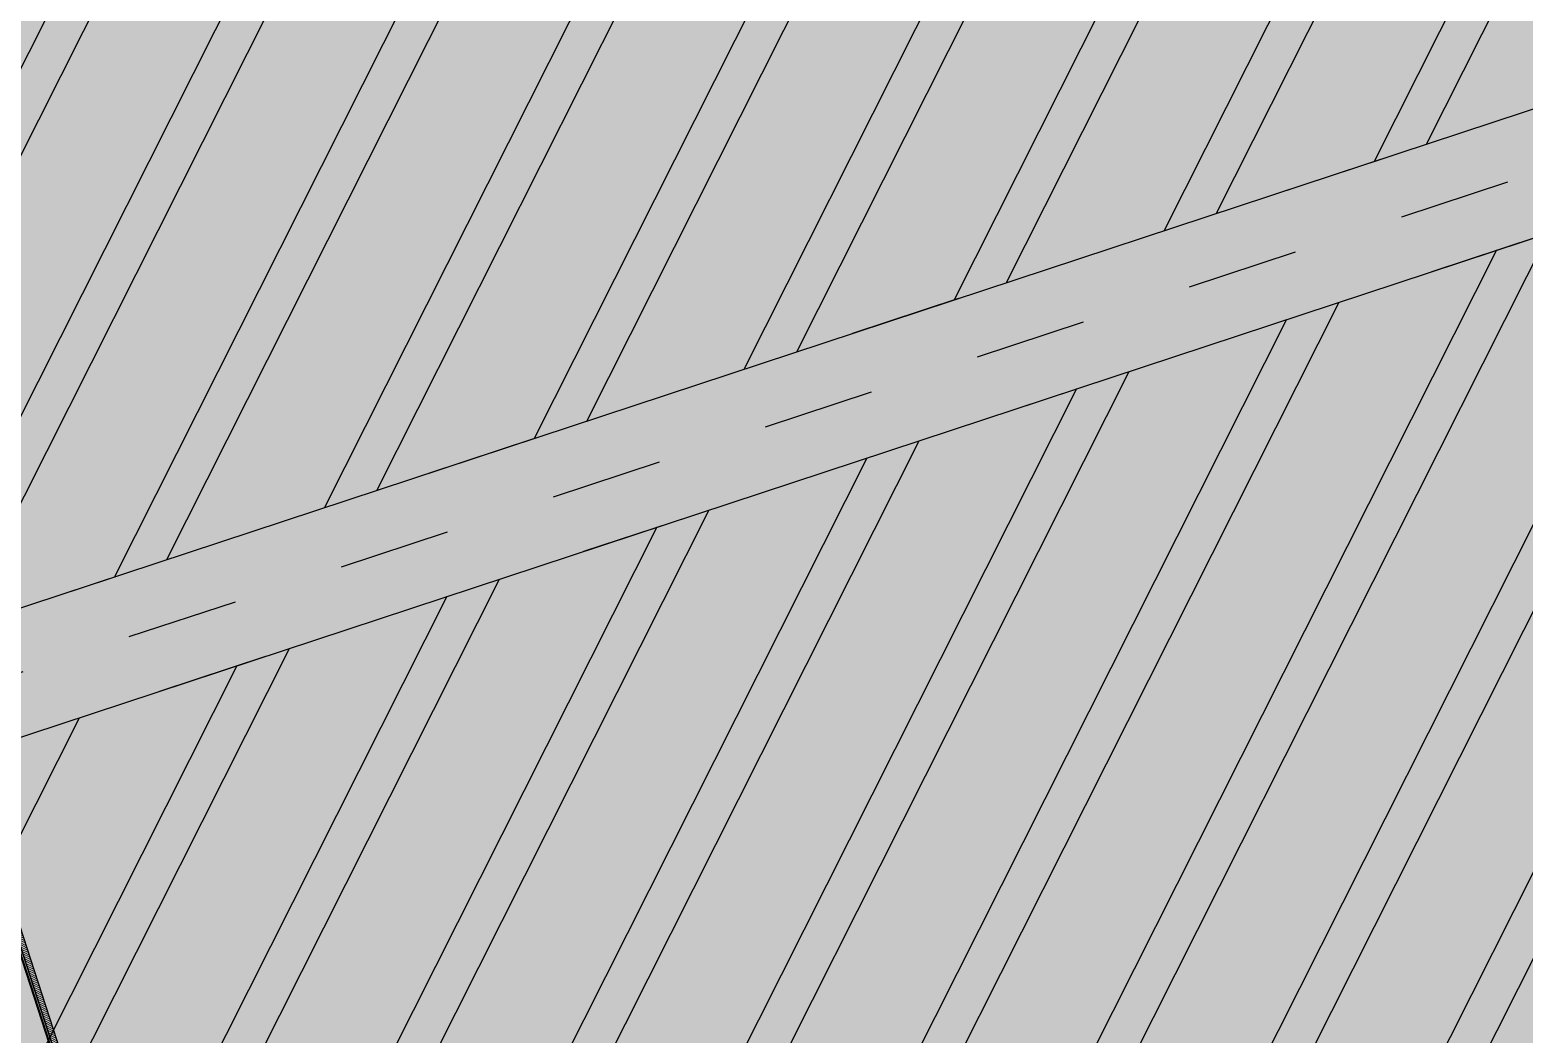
# Model space of a CAD drawing. Header units: metres. Extents: x 678805 to 1359287, y 2747329 to 5497370.
# Drawn here: x 679800.61 to 679801.948, y 2748604.17 to 2748605.07 of the extents above; entities that cross this region are included whole.
import ezdxf

# ---------------------------------------------------------------- set-up
doc = ezdxf.new("R2010")
doc.units = ezdxf.units.M
doc.linetypes.add('XREF_MON_BUILDINGS$0$DASH_1', pattern=[0.4, 0.1, -0.3])
doc.linetypes.add('XREF_MON_BUILDINGS$0$Dash_2_', pattern=[0.25, 0.125, -0.125])
for name, color, linetype in [('00_XREF_MON_HSC_PAVEMENT', 7, 'Continuous'), ('00_XREF_TWQ_BUILDINGS', 7, 'Continuous'), ('XREF_MON_BUILDINGS$0$00-Modulos DEFINIDOS', 7, 'Continuous'), ('XREF_MON_BUILDINGS$0$02-L-01_Struture aux', 4, 'Continuous'), ('XREF_MON_BUILDINGS$0$02-L-panel', 5, 'Continuous'), ('XREF_MON_BUILDINGS$0$02-L-Pergola Profiles', 8, 'Continuous'), ('XREF_MON_BUILDINGS$0$02-L-Pergola Projection', 8, 'Continuous'), ('XREF_MON_BUILDINGS$0$02-L-Pergola Shades', 15, 'Continuous'), ('XREF_MON_BUILDINGS$0$02-L-Pergola Shades Schematic', 8, 'Continuous')]:
    doc.layers.add(name, color=color, linetype=linetype)
doc.layers.add('XREF_MON_BUILDINGS$0$02-H-254', color=254, linetype='Continuous', lineweight=0)
doc.layers.add('XREF_MON_BUILDINGS$0$02-L-Pergola Aux', color=50, linetype='Continuous', plot=False)
doc.layers.add('XREF_MON_BUILDINGS$0$02-L-Pergola Wipeout', color=7, linetype='Continuous', true_color=0xffffff)
doc.layers.add('XREF_MON_HSC_PAVEMENT$0$03-TR-Pavement_06_Concrete Slab in situ', color=7, linetype='Continuous', lineweight=9, true_color=0xf7f7f7)

# ---------------------------------------------------------------- blocks, each defined once
blk = doc.blocks.new('XREF_MON_BUILDINGS$0$A$C15E93CBA')
at = {"layer": 'XREF_MON_BUILDINGS$0$02-H-254', "ltscale": 125}
h = blk.add_hatch(dxfattribs=at)
h.set_pattern_fill('ANSI31', color=256, scale=0.0005, style=0)
h.set_pattern_definition([(45, (-262.292437672924, -176.7810357870452), (-0.001122532015133644, 0.001122532015133644), [])])
h.paths.add_polyline_path([(-4.823877902349814, -4.786089152875491), (-4.823876957297109, -4.795156615411088), (-5.389349530598089, -4.795164998787186), (-5.389349530598089, -4.800090484483974), (-4.808335331343706, -4.800089152878343), (-4.808335331343706, -4.793539152880101), (-4.816335331343062, -4.793539152880101), (-4.816335331343062, -4.791939152869588), (-4.808335331343706, -4.791939152869588), (-4.808335331343706, -4.786089152875491)])
at = {"layer": 'XREF_MON_BUILDINGS$0$02-L-01_Struture aux'}
for points in [[(-4.832245890048235, -4.793241574025274), (-9.555156848362245, -4.793241600076897)], [(-9.555156768093468, -4.792471448207095), (-4.832245890048235, -4.792471422155472)]]:
    blk.add_lwpolyline(points, dxfattribs=at)
at = {"layer": 'XREF_MON_BUILDINGS$0$02-L-panel'}
blk.add_line((-8.992950064402336, -4.795168750128369), (-4.823876957297109, -4.795156615411088), dxfattribs=at)
blk.add_lwpolyline([(-4.823877902349814, -4.786089152875491), (-4.808335331343706, -4.786089152875491), (-4.808335331343706, -4.791939152869588), (-4.816335331343062, -4.791939152869588), (-4.816335331343062, -4.793539152880101), (-4.808335331343706, -4.793539152880101), (-4.808335331343706, -4.800089152878343), (-5.389349530598089, -4.800090484483974), (-5.389349530598089, -4.795164998787186), (-4.823876957297109, -4.795156615411088), (-4.823877902349814, -4.786089152875491), (-4.823877902349814, -4.786089152875491), (-4.823877323146185, -4.786089152875491), (-4.808335331343706, -4.786089152875491), (-4.808335331343706, -4.791939152869588)], dxfattribs=at)
blk = doc.blocks.new('XREF_MON_BUILDINGS$0$lamas aluminiotriangulo')
for points in [[(680245.3347511536, 2748655.138292327), (680246.4642902032, 2748654.008753279)], [(680246.4147927273, 2748654.008753279), (680245.3100024161, 2748655.113543589)], [(680245.2357562042, 2748655.039297377), (680246.2663003035, 2748654.008753279)], [(680246.2168028275, 2748654.008753279), (680245.2110074663, 2748655.01454864)], [(680245.1367612544, 2748654.940302427), (680246.0683104043, 2748654.008753279)], [(680246.0188129285, 2748654.008753279), (680245.1120125165, 2748654.915553689)], [(680245.0377663046, 2748654.841307478), (680245.8703205036, 2748654.008753279)], [(680245.8208230283, 2748654.008753279), (680245.0130175668, 2748654.81655874)], [(680244.9387713548, 2748654.742312528), (680245.6723306044, 2748654.008753279)], [(680245.6228331286, 2748654.008753279), (680244.9140226169, 2748654.71756379)], [(680245.4743407047, 2748654.008753279), (680244.8397764055, 2748654.643317578)], [(680245.4248432289, 2748654.008753279), (680244.8150276676, 2748654.61856884)], [(680244.7407814556, 2748654.544322629), (680245.2763508057, 2748654.008753279)], [(680245.2268533297, 2748654.008753279), (680244.7160327177, 2748654.519573891)], [(680244.6417865058, 2748654.445327679), (680245.0783609049, 2748654.008753279)], [(680245.0288634296, 2748654.008753279), (680244.6170377679, 2748654.420578941)], [(680244.542791556, 2748654.346332729), (680244.8803710068, 2748654.008753279)], [(680244.8308735299, 2748654.008753279), (680244.5180428181, 2748654.321583991)], [(680246.4087691946, 2748651.845655606), (680244.35567152, 2748653.898753279)], [(680244.4051689956, 2748653.898753279), (680246.4335179324, 2748651.870404344)], [(680246.5077641442, 2748651.944650555), (680244.5536614204, 2748653.898753279)], [(680244.603158896, 2748653.898753279), (680246.5325128823, 2748651.969399293)], [(680246.6067590942, 2748652.043645505), (680244.7516513198, 2748653.898753279)], [(680244.8011487954, 2748653.898753279), (680246.631507832, 2748652.068394243)], [(680246.7057540439, 2748652.142640455), (680244.9496412195, 2748653.898753279)], [(680244.9991386951, 2748653.898753279), (680246.7305027819, 2748652.167389193)], [(680246.8047489935, 2748652.241635405), (680245.1476311169, 2748653.898753279)], [(680245.1971285925, 2748653.898753279), (680246.8294977313, 2748652.266384142)], [(680246.9037439433, 2748652.340630354), (680245.3456210169, 2748653.898753279)], [(680245.3951184925, 2748653.898753279), (680246.9284926811, 2748652.365379092)], [(680247.0027388929, 2748652.439625304), (680245.5436109164, 2748653.898753279)], [(680245.593108392, 2748653.898753279), (680247.0274876307, 2748652.464374042)], [(680247.1017338429, 2748652.538620254), (680245.741600816, 2748653.898753279)], [(680245.7910982916, 2748653.898753279), (680247.1264825807, 2748652.563368992)], [(680247.2007287926, 2748652.637615204), (680245.9395907152, 2748653.898753279)], [(680245.989088191, 2748653.898753279), (680247.2254775304, 2748652.662363942)], [(680247.2997237424, 2748652.736610153), (680246.1375806156, 2748653.898753279)]]:
    blk.add_lwpolyline(points)
blk = doc.blocks.new('XREF_MON_BUILDINGS$0$PERGOLA PLANA')
at = {"layer": 'XREF_MON_BUILDINGS$0$02-L-Pergola Wipeout', "true_color": 0xfcfcfc}
h = blk.add_hatch(color=7, dxfattribs=at)
h.dxf.hatch_style = 1
h.paths.add_polyline_path([(4.612218253081664, 9.290000000968575), (0.3099999981932342, 4.987781745847315), (0.3099999986588955, 9.290000000037253)])
h.paths.add_polyline_path([(0.332781744771637, 4.855000000447035), (4.744999998947605, 9.267218254506588), (4.744999999529682, 4.900563496164978), (4.699436504277401, 4.855000000447035)])
h.paths.add_polyline_path([(4.854999999050051, 9.290000001899898), (9.13443650235422, 9.29000000236556), (4.854999999632128, 5.010563495568931)])
h.paths.add_polyline_path([(9.289999997243285, 9.134436507709324), (9.289999997825362, 4.855000001844019), (5.010563491727225, 4.855000000912696)])
h.paths.add_polyline_path([(4.900563491159119, 4.745000001043081), (9.267218253924511, 4.745000001508743), (4.85500000033062, 0.3327817460522056), (4.854999999166466, 4.699436508584768)])
h.paths.add_polyline_path([(9.289999997825362, 4.612218253780156), (9.289999998291023, 0.3100000019185245), (4.987781747244298, 0.3100000009872019)])
h.paths.add_polyline_path([(0.465563491685316, 0.3100000000558794), (4.744999999064021, 4.589436508249491), (4.745000000111759, 0.3100000014528632)])
h.paths.add_polyline_path([(0.3099999980768189, 4.745000000111759), (4.589436504989862, 4.745000000111759), (0.3099999976111576, 0.4655634895898402)])
h.paths.add_polyline_path([(9.399999998277053, 0.2000000020489097), (0.1999999997206032, 0.1999999997206032), (0.1999999986728653, 9.399999999906868), (9.399999999324791, 9.400000001769513)])
at = {"layer": 'XREF_MON_BUILDINGS$0$02-L-Pergola Aux', "linetype": 'XREF_MON_BUILDINGS$0$Dash_2_', "ltscale": 0.5}
blk.add_line((4.799999999580905, 4.800000000279397), (0.1999999991385266, 4.800000000279397), dxfattribs=at)
at = {"layer": 'XREF_MON_BUILDINGS$0$02-L-Pergola Profiles'}
for p, q in [((4.699436508002691, 4.855000000447035), (0.3099999991245568, 4.855000000447035)), ((4.58943650778383, 4.74500000057742), (0.3099999992409721, 4.745000000111759))]:
    blk.add_line(p, q, dxfattribs=at)
at = {"layer": 'XREF_MON_BUILDINGS$0$02-L-Pergola Projection', "linetype": 'XREF_MON_BUILDINGS$0$DASH_1'}
for p, q in [((4.699436508002691, 4.855000000447035), (0.3099999991245568, 4.855000000447035)), ((4.58943650778383, 4.74500000057742), (0.3099999992409721, 4.745000000111759))]:
    blk.add_line(p, q, dxfattribs=at)
at = {"layer": 'XREF_MON_BUILDINGS$0$02-L-Pergola Shades'}
blk.add_blockref('XREF_MON_BUILDINGS$0$lamas aluminiotriangulo', (-680243.8724303602, -2748649.153753279), dxfattribs=at)
at = {"layer": 'XREF_MON_BUILDINGS$0$02-L-Pergola Shades Schematic'}
blk.add_blockref('XREF_MON_BUILDINGS$0$lamas aluminiotriangulo', (-680243.8724303602, -2748649.153753279), dxfattribs=at)
blk = doc.blocks.new('XREF_MON_BUILDINGS')
at = {"layer": 'XREF_MON_BUILDINGS$0$00-Modulos DEFINIDOS', "rotation": 107.9486422297345}
blk.add_blockref('XREF_MON_BUILDINGS$0$A$C15E93CBA', (679794.4960664306, 2748607.536258159, 2.192715217898053e-06), dxfattribs=at)
at = {"layer": 'XREF_MON_BUILDINGS$0$02-L-Pergola Projection', "xscale": -1, "rotation": 18.26515243161932}
blk.add_blockref('XREF_MON_BUILDINGS$0$PERGOLA PLANA', (679804.2925819692, 2748600.657603528, 3.563790448099723e-06), dxfattribs=at)
blk = doc.blocks.new('XREF_MON_HSC_PAVEMENT')
at = {"layer": 'XREF_MON_HSC_PAVEMENT$0$03-TR-Pavement_06_Concrete Slab in situ', "linetype": 'Continuous'}
h = blk.add_hatch(color=256, dxfattribs=at)
h.dxf.hatch_style = 1
h.paths.add_polyline_path([(679764.8595081758, 2748618.962261748), (679827.2147204854, 2748639.558390062), (679835.4556343118, 2748614.728242476), (679775.6626727318, 2748586.251462926)])

msp = doc.modelspace()

# ---------------------------------------------------------------- block references
at = {"layer": '00_XREF_MON_HSC_PAVEMENT'}
msp.add_blockref('XREF_MON_HSC_PAVEMENT', (0, 0), dxfattribs=at)

# ---------------------------------------------------------------- next in the draw order: block references
at = {"layer": '00_XREF_TWQ_BUILDINGS'}
msp.add_blockref('XREF_MON_BUILDINGS', (0, 0), dxfattribs=at)

# ---------------------------------------------------------------- next in the draw order: block references
msp.add_blockref('XREF_MON_BUILDINGS', (0, 0))

doc.saveas('drawing.dxf')
